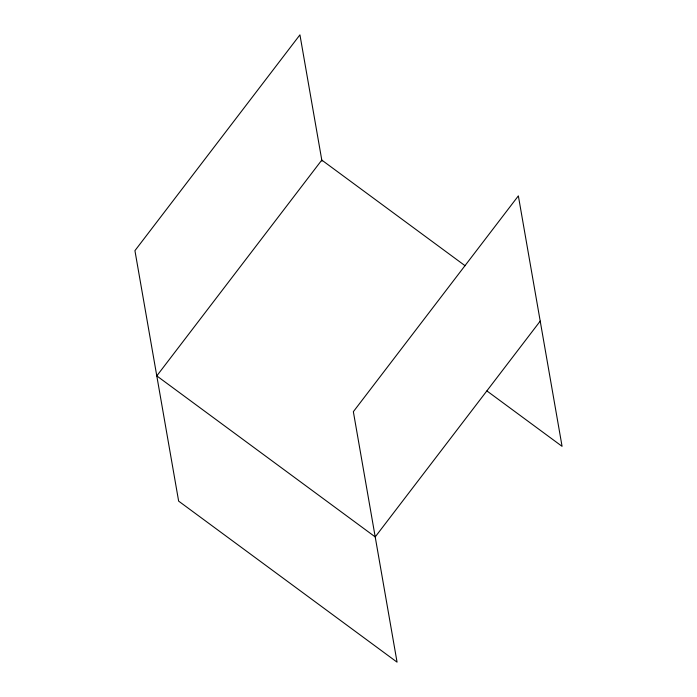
<?xml version="1.0" encoding="UTF-8"?>
<svg xmlns="http://www.w3.org/2000/svg" width="697" height="697" viewBox="0 0 697 697"><rect width="100%" height="100%" fill="white"/><g stroke="black" fill="none" stroke-linecap="round" stroke-linejoin="round"><path stroke-width="1.05" d="M540.21 321.108L375.213 536.917L156.79 375.892L321.787 160.083L465.073 265.714M486.933 390.947L562.07 446.341L518.359 195.874L353.353 411.683L397.063 662.15L178.641 501.126L134.93 250.659L299.937 34.85L321.979 161.155"/></g></svg>
